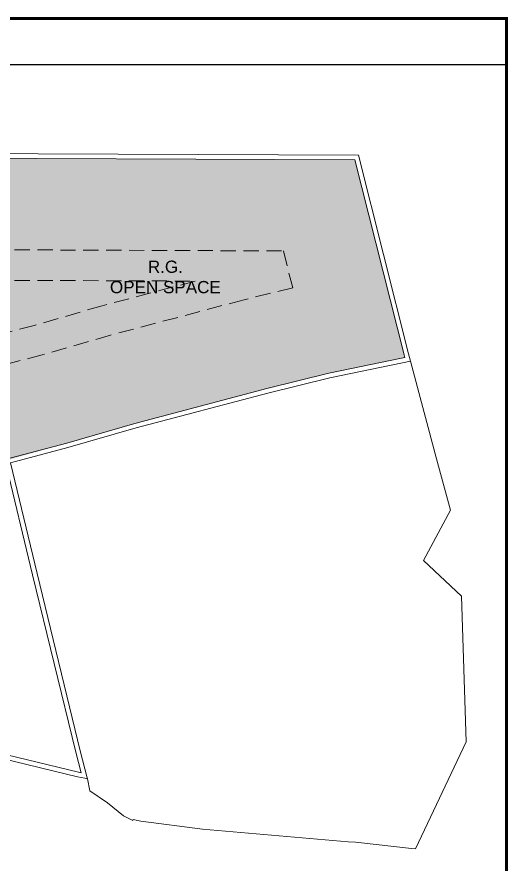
# Model space of a CAD drawing. Header units: inches. Extents: x 27644242 to 29005101, y -955243 to 216979.
# Drawn here: x 28774097 to 28798238, y -603798 to -562171 of the extents above; entities that cross this region are included whole.
import ezdxf

# ---------------------------------------------------------------- set-up
doc = ezdxf.new("R2010")
doc.units = ezdxf.units.IN
doc.header["$MEASUREMENT"] = 0
doc.linetypes.add('01-Xref Col Podium Lvl-1$0$HIDDEN', pattern=[0.375, 0.25, -0.125])
doc.layers.get('Defpoints').update_dxf_attribs({"color": 8})
doc.layers.add('HATCH', color=9, linetype='Continuous')
doc.layers.add('text', color=7, linetype='Continuous')
doc.layers.add('RVA Site Boundary', color=17, linetype='Continuous', lineweight=15)
doc.styles.add('AMITS', font='arial.ttf')

msp = doc.modelspace()

# ---------------------------------------------------------------- hatches: boundary and pattern name
at = {"layer": 'HATCH', "ltscale": 500, "true_color": 0x1f7f00, "transparency": 33554508}
h = msp.add_hatch(color=86, dxfattribs=at)
h.dxf.hatch_style = 1
h.paths.add_polyline_path([(28779889.8, -582147.2), (28786372.8, -580429.4), (28789422.2, -579680.7), (28792994.8, -578944.2), (28793157.2, -578910.6), (28793126.1, -578778.1), (28790698.8, -569185.4), (28767243.5, -569087.4), (28742984.1, -569068.4), (28728662.3, -569063.1), (28716553.2, -569098.8), (28716553.2, -574901.4), (28773507.9, -574901.4), (28773507.9, -583986.7)])

# ---------------------------------------------------------------- linework, layer by layer
at = {"layer": 'Defpoints', "linetype": 'Continuous', "const_width": 154.4}
msp.add_lwpolyline([(28798160.5, -562248.6), (28798160.5, -636498.6), (28689573.8, -636498.6), (28689573.8, -562248.6)], close=True, dxfattribs=at)
at = {"layer": 'Defpoints', "color": 6, "ltscale": 500}
msp.add_lwpolyline([(28689580.5, -612820.5), (28798167.2, -612820.5), (28798167.2, -564525.3), (28689580.5, -564525.3)], close=True, dxfattribs=at)
at = {"layer": 'RVA Site Boundary', "ltscale": 500}
for points in [[(28728662, -568833.1), (28742984.3, -568838.4), (28767244.1, -568857.4), (28790878.1, -568956.1), (28793349.5, -578723.6), (28793435.1, -579088.1)], [(28728662, -568833.1), (28742984.3, -568838.4), (28767244.1, -568857.4), (28790878.1, -568956.1), (28793349.5, -578723.6), (28793435.1, -579088.1)], [(28793435.2, -579088.2), (28794721.5, -583890.8), (28795413.7, -586405.4), (28794073.8, -588876), (28795944.9, -590635.4), (28796175.2, -597795.9), (28793681.5, -603054), (28793488, -603038.1), (28790734.3, -602730.1), (28790385.6, -602699.8), (28783224.8, -602077.8), (28780183.8, -601689.2), (28779817.5, -601605.3), (28779787.8, -601657.4), (28779337.3, -601424), (28778540.3, -600797.2), (28777677.1, -600193.8), (28777564.3, -599607), (28777427, -599581.7), (28777067.6, -599515.3), (28769049.4, -597568.9)], [(28793435.2, -579088.2), (28794721.5, -583890.8), (28795413.7, -586405.4), (28794073.8, -588876), (28795944.9, -590635.4), (28796175.2, -597795.9), (28793681.5, -603054), (28793488, -603038.1), (28790734.3, -602730.1), (28790385.6, -602699.8), (28783224.8, -602077.8), (28780183.8, -601689.2), (28779817.5, -601605.3), (28779787.8, -601657.4), (28779337.3, -601424), (28778540.3, -600797.2), (28777677.1, -600193.8), (28777564.3, -599607), (28777427, -599581.7), (28777067.6, -599515.3), (28769049.4, -597568.9)]]:
    msp.add_lwpolyline(points, dxfattribs=at)
at = {"layer": 'RVA Site Boundary', "color": 5, "ltscale": 500}
for points in [[(28728662, -568833.1), (28742984.3, -568838.4), (28767244.1, -568857.4), (28790878.1, -568956.1)], [(28790878.1, -568956.1), (28793349.5, -578723.6), (28793435.1, -579088.1), (28793041.3, -579169.4), (28789472.8, -579905.1), (28786429.7, -580652.2), (28779951.2, -582368.9), (28776603.4, -583333.8), (28773784, -584077.7), (28775090.3, -589527.9), (28777208.4, -598236.6), (28777553.9, -599552.9), (28777564.3, -599607), (28777427, -599581.7), (28777067.6, -599515.3), (28769049.4, -597568.9), (28764436, -599048.4), (28762589.1, -599530.7), (28762074.2, -599576.5), (28755917.6, -599404.3), (28750270.6, -599590.3), (28749606.4, -599650.8), (28742304.8, -600067.7), (28734332.8, -600793.4)], [(28767243.5, -569087.4), (28790698.8, -569185.4), (28793126.1, -578778.1), (28793157.2, -578910.6), (28792994.8, -578944.2), (28789422.2, -579680.7), (28786372.8, -580429.4), (28779889.8, -582147.2), (28776542.2, -583112.1), (28773507.9, -583912.7), (28774866.7, -589581.9), (28776985.4, -598293), (28777253.8, -599315.8), (28777115.6, -599290.3), (28769040.8, -597330.1)]]:
    msp.add_lwpolyline(points, dxfattribs=at)
at = {"layer": 'RVA Site Boundary', "linetype": '01-Xref Col Podium Lvl-1$0$HIDDEN', "ltscale": 3000}
for points in [[(28728668.1, -573563.1), (28742981.5, -573568.4), (28767232.3, -573587.4), (28787191.9, -573670.8), (28787650.3, -575482.1), (28785259.9, -576068.9), (28778690.3, -577809.8), (28775344.9, -578774), (28768106.5, -580683.9), (28770492.4, -590638.1), (28771116.3, -593203.2), (28768872.1, -592658.4), (28763115.2, -594504.7), (28761838.7, -594838), (28755905.9, -594672.1), (28749977.9, -594867.4), (28749256.9, -594933.1), (28741955.5, -595350), (28733624.9, -596108.3)], [(28728670, -575063.1), (28742980.7, -575068.4), (28767228.6, -575087.4), (28782861.6, -575152.7), (28778290.4, -576364), (28774945.8, -577328), (28766306.1, -579607.6), (28769034.3, -590990.1), (28769076.8, -591164.6), (28768815.9, -591101.2), (28762696.4, -593063.8), (28761666.7, -593332.7), (28755902.2, -593171.4), (28749885, -593369.6), (28749146.1, -593437), (28741844.7, -593853.8), (28733400.5, -594622.5)]]:
    msp.add_lwpolyline(points, dxfattribs=at)

# ---------------------------------------------------------------- texts
at = {"layer": 'text', "ltscale": 100, "insert": (28773183.1, -574145.9), "char_height": 600, "width": 16420.071, "attachment_point": 1, "style": 'AMITS'}
msp.add_mtext('\\pxqc;R.G.\\POPEN SPACE', dxfattribs=at)

doc.saveas('drawing.dxf')
